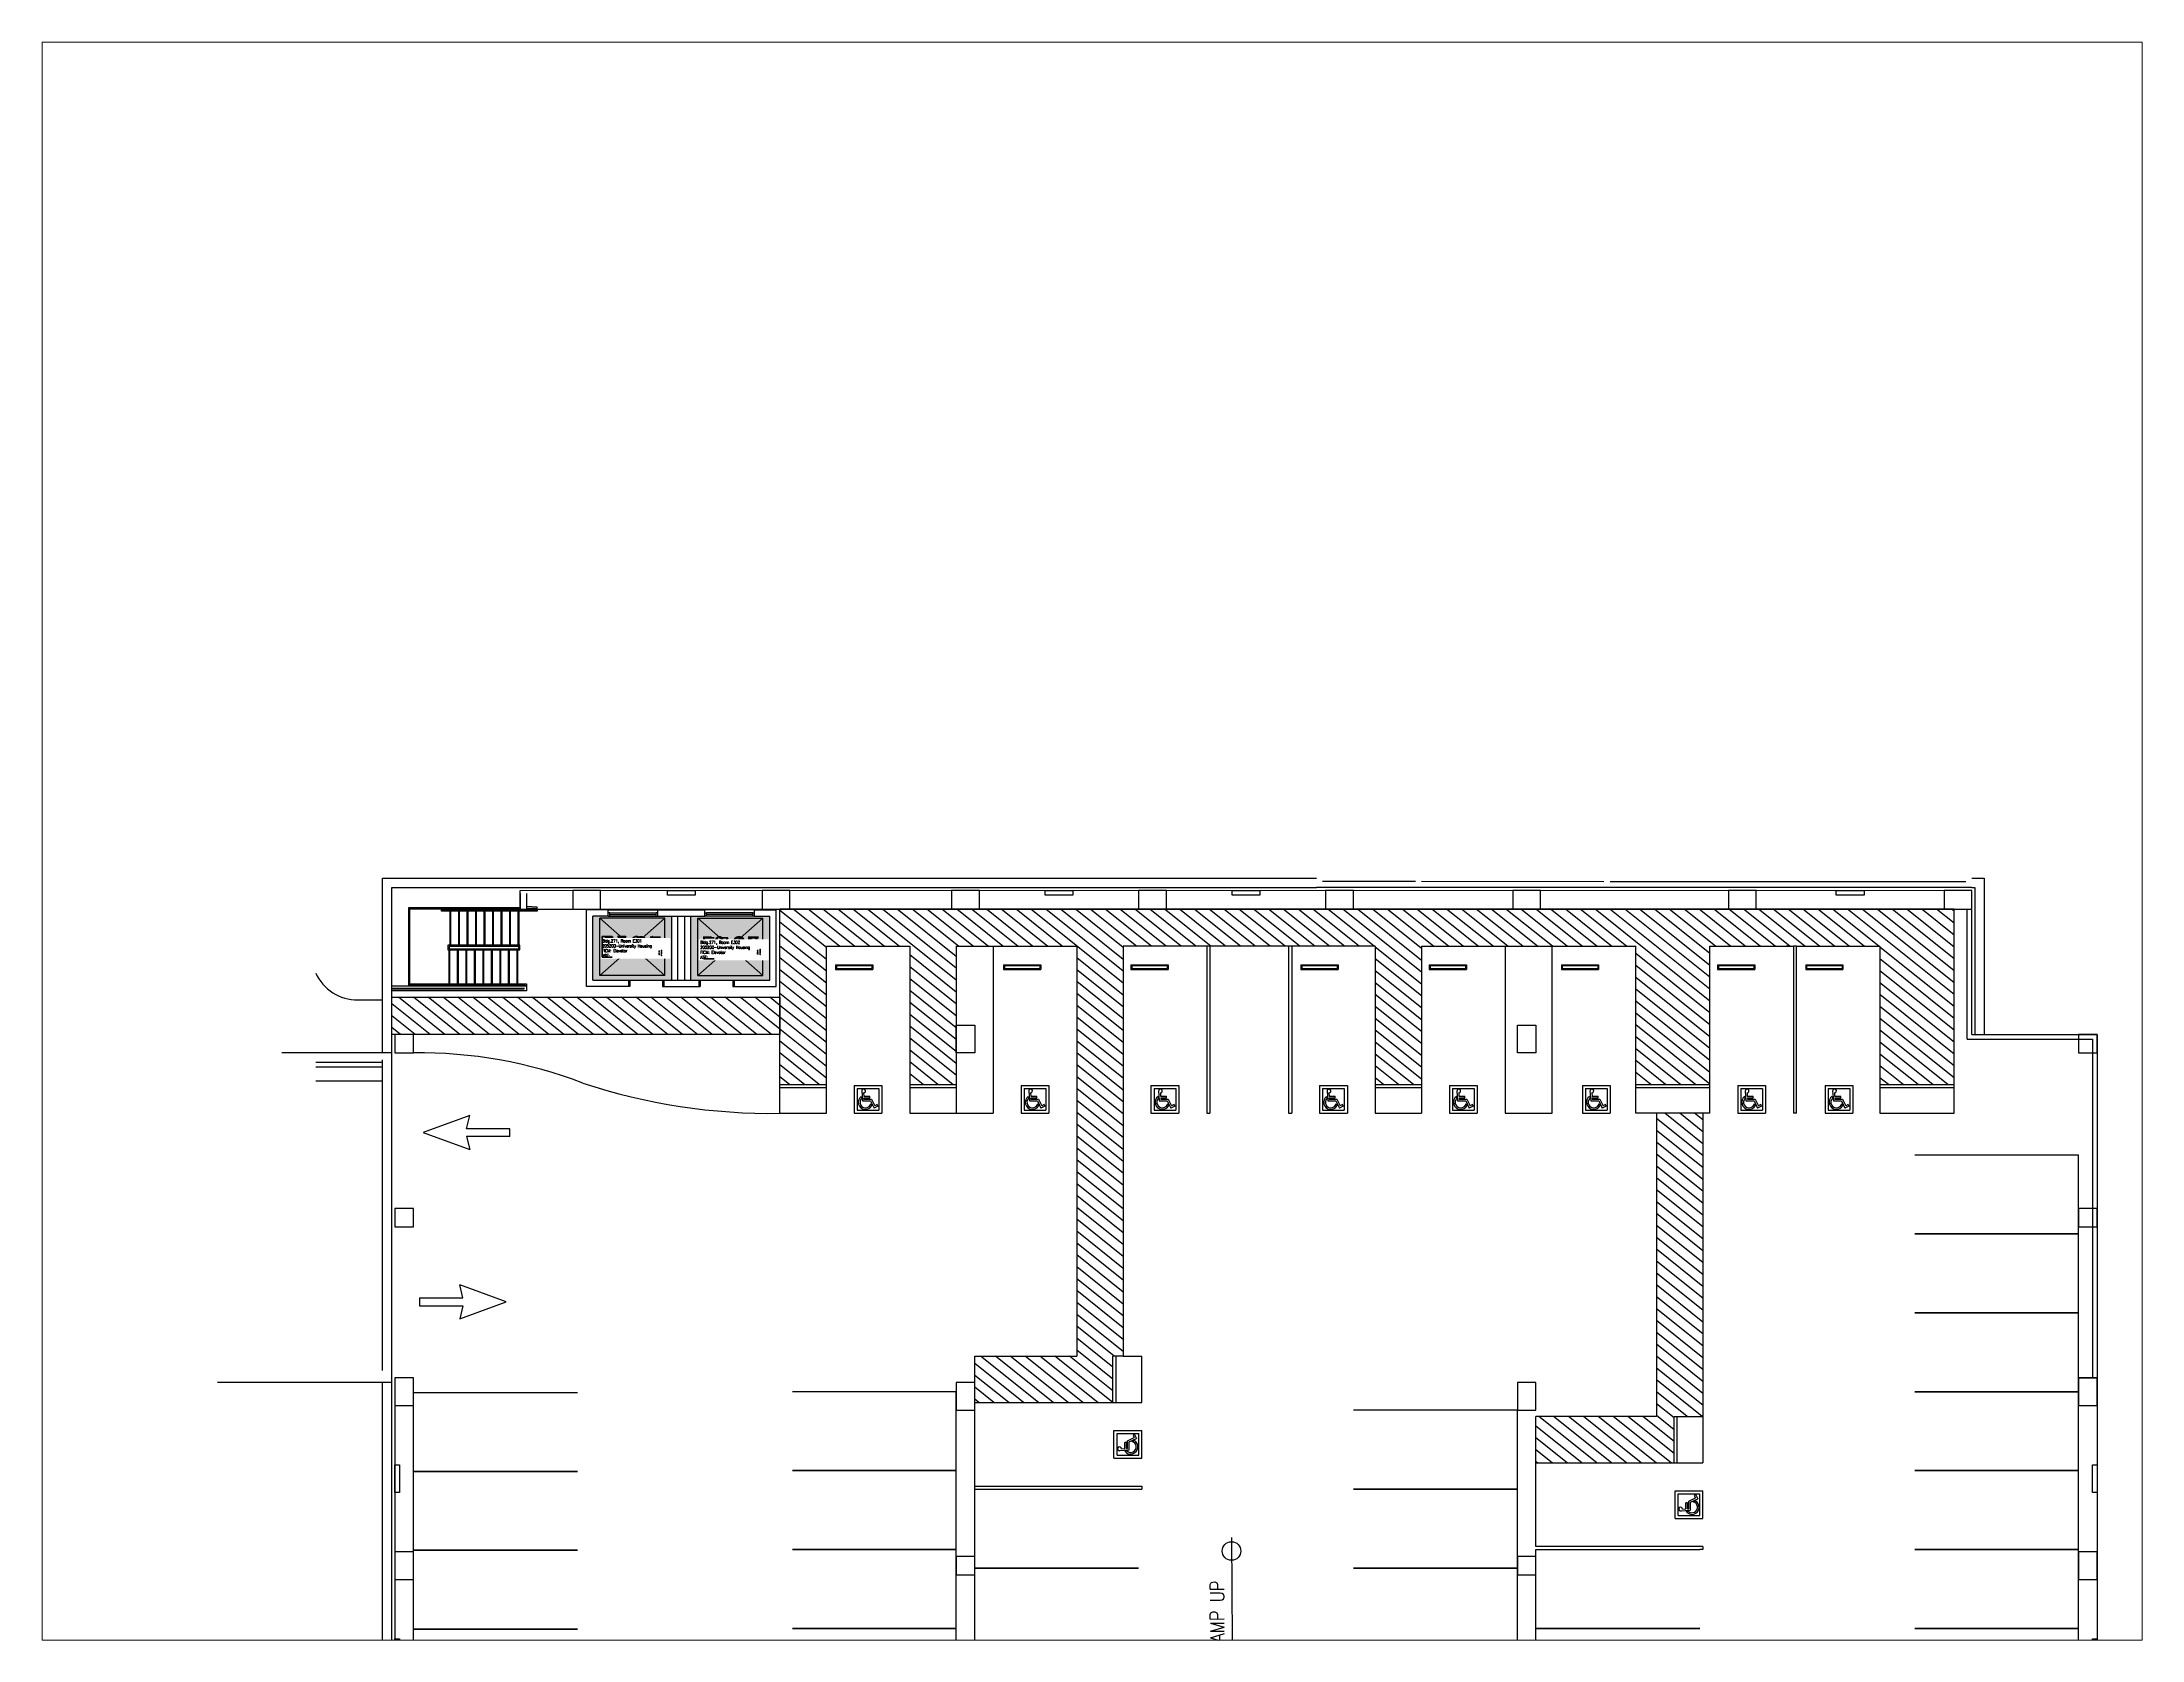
# Paper-space layout 'Layout1' of a CAD drawing. Header units: inches. Extents: x 0 to 10.6, y 0 to 8.
# The model-space entities are those that its viewports show. They can reach past a viewport. Long polylines and large blocks are cut down to what shows.
import ezdxf
from ezdxf.enums import TextEntityAlignment as Align

# ---------------------------------------------------------------- set-up
doc = ezdxf.new("R2010")
doc.units = ezdxf.units.IN
doc.header["$LTSCALE"] = 10
doc.header["$MEASUREMENT"] = 0
doc.linetypes.add('HIDDEN2', pattern=[0.1875, 0.125, -0.0625])
doc.layers.get('0').update_dxf_attribs({"linetype": 'CONTINUOUS'})
for name, color, linetype in [('A-COLS', 5, 'CONTINUOUS'), ('A-FLOR', 3, 'CONTINUOUS'), ('A-GLAZ', 1, 'CONTINUOUS'), ('A-IDEN-RNUM', 7, 'CONTINUOUS'), ('A-IDEN-SNUM', 4, 'CONTINUOUS'), ('A-IDEN-VNUM', 4, 'CONTINUOUS'), ('A-SITE', 3, 'CONTINUOUS'), ('A-WALL', 5, 'CONTINUOUS'), ('AREA-TEXT', 3, 'CONTINUOUS'), ('Rooms-Category-Color', 7, 'CONTINUOUS'), ('Rooms-College-Color', 7, 'CONTINUOUS'), ('Rooms-Department-Color', 7, 'CONTINUOUS'), ('Rooms-Division-Color', 7, 'CONTINUOUS'), ('Rooms-Information', 7, 'CONTINUOUS')]:
    doc.layers.add(name, color=color, linetype=linetype)
doc.styles.add('AREA', font='arial.ttf', dxfattribs={"width": 0.75, "height": 27})
doc.styles.add('ROOMSNUMBER', font='txt.shx', dxfattribs={"height": 0.03})
doc.styles.add('ROOMVNUMBER', font='simplex.shx', dxfattribs={"width": 0.85})
doc.styles.add('SIMPLEX', font='simplex.shx', dxfattribs={"width": 0.85})
pattern_1 = [(51.334480107, (-74037649.428, 8795436.08), (-9.3696783798, 7.497274642), [])]

# ---------------------------------------------------------------- blocks, each defined once
blk = doc.blocks.new('hcsymb')
at = {"extrusion": (0, 0, -1)}
for p, q in [((-793.8, -277.7), (-793.8, -241.7)), ((-757.8, -241.7), (-793.8, -241.7)), ((-757.8, -277.7), (-757.8, -241.7)), ((-757.8, -277.7), (-793.8, -277.7))]:
    blk.add_line(p, q, dxfattribs=at)
at = {"color": 1, "extrusion": (0, 0, -1)}
for p, q in [((-789.8, -273.7), (-789.8, -245.7)), ((-761.8, -245.7), (-789.8, -245.7)), ((-784.5, -246.9), (-787, -252)), ((-777.6, -256.6), (-787, -252)), ((-784.5, -246.9), (-782.6, -247.9)), ((-782.6, -247.9), (-784.1, -251)), ((-775.4, -255.3), (-784.1, -251)), ((-781.2, -256), (-783.8, -254.7)), ((-777.6, -267), (-777.6, -256.6)), ((-764.9, -267.9), (-777.6, -267)), ((-775.4, -265), (-775.4, -255.3)), ((-773.9, -265.1), (-775.4, -265)), ((-772, -268.5), (-774.7, -268.3)), ((-773.9, -265.1), (-773.9, -257.5)), ((-773.9, -257.5), (-771.7, -257.5)), ((-771.7, -265.3), (-771.7, -257.5)), ((-767.5, -265.6), (-771.7, -265.3)), ((-761.8, -273.7), (-761.8, -245.7)), ((-761.8, -273.7), (-789.8, -273.7))]:
    blk.add_line(p, q, dxfattribs=at)
for centre, radius, start, end in [((779.5, -263), 9.32, 216.1191, 62.3615), ((779.5, -263), 7.16, 227.7679, 76.2908), ((765, -265.5), 2.46, 357.419, 279.8854)]:
    blk.add_arc(centre, radius, start, end, dxfattribs=at)
blk = doc.blocks.new('arrow-3')
at = {"color": 0}
for p, q in [((-0.1, 54.9), (-22.1, -5.1)), ((21.9, -5.1), (-0.1, 54.9)), ((-5.1, -1.1), (-22.1, -5.1)), ((-5.1, -57.1), (-5.1, -1.1)), ((4.9, -1.1), (21.9, -5.1)), ((4.9, -57.1), (4.9, -1.1)), ((-5.1, -57.1), (4.9, -57.1))]:
    blk.add_line(p, q, dxfattribs=at)

msp = doc.modelspace()

# ---------------------------------------------------------------- hatches: boundary and pattern name
at = {"layer": 'A-FLOR'}
h = msp.add_hatch(dxfattribs=at)
h.set_pattern_fill('ANSI31', color=256, scale=96, angle=-19.0343, style=0)
h.set_pattern_definition(pattern_1)
h.paths.add_polyline_path([(3798, 2193.9), (3846, 2193.9), (3846, 1691.9), (3798, 1691.9)])
h = msp.add_hatch(dxfattribs=at)
h.set_pattern_fill('ANSI31', color=256, scale=96, angle=-19.0343, style=0)
h.set_pattern_definition(pattern_1)
h.paths.add_polyline_path([(3960, 1691.9), (3733.3, 1691.9), (3733.3, 1631.9), (3912, 1631.9), (3912, 1523.9), (3733.3, 1523.9), (3733.3, 1463.9), (3912, 1463.9), (3912, 1426.3), (3960, 1453.3)])
h.paths.add_polyline_path([(3960, 1453.3), (3912, 1426.3), (3912, 1415.9), (3912, 1307.9), (3382, 1307.9), (3382, 1439.9), (3322, 1439.9), (3322, 1261.1), (3382, 1261.1), (3382, 1247.9), (3912, 1247.9), (3912, 921.9), (3733.2, 921.9), (3733.2, 861.9), (3912, 861.9), (3912, 753.9), (3912, 702.1), (3960, 725.9)])
h.paths.add_polyline_path([(3960, 725.9), (3912, 702.1), (3912, 692.9), (3912, 584.9), (3733.2, 584.9), (3733.2, 488.9), (3912, 488.9), (3912, 380.9), (3912, 376.9), (3912, 268.9), (3733.2, 268.9), (3733.2, 172.9), (3960, 172.9)])
h.paths.add_polyline_path([(3868.3, 206.8), (3958.9, 206.8), (3958.9, 176.4), (3868.3, 176.4)], flags=24)
h.paths.add_polyline_path([(3859.6, 1682.8), (3950.2, 1682.8), (3950.2, 1652.3), (3859.6, 1652.3)], flags=24)
h = msp.add_hatch(dxfattribs=at)
h.set_pattern_fill('ANSI31', color=256, scale=96, angle=-19.0343, style=0)
h.set_pattern_definition([(51.33448, (-0.008, -0.064), (-9.36968, 7.497275), [])])
h.paths.add_polyline_path([(3696, 557.9), (3304, 557.9), (3304, 713.9), (3244, 713.9), (3244, 535.1), (3304, 535.1), (3304, 497.9), (3696, 497.9)])
at = {"layer": 'Rooms-Category-Color', "true_color": 0xadadad}
for points in [[(3951, 1934), (3868, 1934), (3868, 1832), (3951, 1832)], [(3951, 1807), (3868, 1807), (3868, 1705), (3951, 1705)]]:
    msp.add_hatch(color=253, dxfattribs=at).paths.add_polyline_path(points)
at = {"layer": 'Rooms-College-Color', "true_color": 0xadadad}
for points in [[(3951, 1934), (3868, 1934), (3868, 1832), (3951, 1832)], [(3951, 1807), (3868, 1807), (3868, 1705), (3951, 1705)]]:
    msp.add_hatch(color=253, dxfattribs=at).paths.add_polyline_path(points)
at = {"layer": 'Rooms-Department-Color', "true_color": 0xacacac}
for points in [[(3951, 1934), (3868, 1934), (3868, 1832), (3951, 1832)], [(3951, 1807), (3868, 1807), (3868, 1705), (3951, 1705)]]:
    msp.add_hatch(color=253, dxfattribs=at).paths.add_polyline_path(points)
at = {"layer": 'Rooms-Division-Color', "true_color": 0xadadad}
for points in [[(3951, 1934), (3868, 1934), (3868, 1832), (3951, 1832)], [(3951, 1807), (3868, 1807), (3868, 1705), (3951, 1705)]]:
    msp.add_hatch(color=253, dxfattribs=at).paths.add_polyline_path(points)

# ---------------------------------------------------------------- linework, layer by layer
at = {"layer": 'A-COLS', "flags": 128}
for points in [[(3016.5, 2184), (2980.5, 2184), (2980.5, 2190), (3016.5, 2190)], [(3241.5, 2184), (3205.5, 2184), (3205.5, 2190), (3241.5, 2190)], [(3984, 1837.5), (3984, 1801.5), (3978, 1801.5), (3978, 1837.5)], [(3984, 1349), (3984, 1313), (3978, 1313), (3978, 1349)], [(3984, 1107), (3984, 1071), (3978, 1071), (3978, 1107)], [(3984, 325.5), (3984, 289.5), (3978, 289.5), (3978, 325.5)], [(3016.5, -12), (2980.5, -12), (2980.5, -6), (3016.5, -6)], [(3241.5, -12), (3205.5, -12), (3205.5, -6), (3241.5, -6)]]:
    msp.add_lwpolyline(points, close=True, dxfattribs=at)
at = {"layer": 'A-COLS'}
for points in [[(3129, 2166), (3129, 2190), (3093, 2190), (3093, 2166)], [(3354, 2166), (3354, 2190), (3318, 2190), (3318, 2166)], [(3549, 2166), (3573, 2166), (3573, 2190), (3549, 2190)], [(3774, 2166), (3798, 2166), (3798, 2190), (3774, 2190)], [(3984, 1960), (3960, 1960), (3960, 1924), (3984, 1924)], [(3984, 1715), (3960, 1715), (3960, 1679), (3984, 1679)], [(3984, 1470), (3960, 1470), (3960, 1434), (3984, 1434)], [(3099, 1440), (3123, 1440), (3123, 1464), (3099, 1464)], [(3312, 1464), (3312, 1440), (3348, 1440), (3348, 1464)], [(3810, 1464), (3810, 1440), (3774, 1440), (3774, 1464)], [(3984, 1228), (3960, 1228), (3960, 1192), (3984, 1192)], [(3984, 986), (3960, 986), (3960, 950), (3984, 950)], [(3099, 714), (3123, 714), (3123, 738), (3099, 738)], [(3312, 738), (3312, 714), (3348, 714), (3348, 738)], [(3810, 738), (3810, 714), (3774, 714), (3774, 738)], [(3984, 744), (3960, 744), (3960, 708), (3984, 708)], [(3984, 465), (3960, 465), (3960, 429), (3984, 429)], [(3984, 186), (3960, 186), (3960, 150), (3984, 150)], [(3129, -12), (3129, 12), (3093, 12), (3093, -12)], [(3354, -12), (3354, 12), (3318, 12), (3318, -12)], [(3549, -12), (3573, -12), (3573, 12), (3549, 12)], [(3774, -12), (3798, -12), (3798, 12), (3774, 12)]]:
    msp.add_lwpolyline(points, close=True, dxfattribs=at)
at = {"layer": 'A-FLOR'}
for p, q in [((3854.5, 2019.9), (3854.5, 2194)), ((3860.5, 2019.9), (3860.5, 2194)), ((3960, 2027.9), (3960, 2171)), ((3961.5, 2027.9), (3961.5, 2172.5)), ((3860.5, 2019.9), (3854.5, 2019.9)), ((3861.8, 2021.4), (3860.5, 2021.4)), ((3980, 2027.9), (3957.3, 2027.9)), ((3980, 2019.9), (3957.3, 2019.9)), ((3874.3, 1925), (3948.3, 1841)), ((3874.3, 1841), (3948.3, 1925)), ((3874.3, 1798), (3948.3, 1714)), ((3948.3, 1798), (3874.3, 1714)), ((3696, 1691.9), (3960, 1691.9)), ((3696, 1691.9), (3696, 1631.9)), ((3729.3, 1691.9), (3729.3, 1631.9)), ((3733.3, 1691.9), (3733.3, 1631.9)), ((3960, 172.9), (3960, 1691.9)), ((3888, 1619.9), (3882, 1619.9)), ((3882, 1619.9), (3882, 1571.9)), ((3887, 1618.9), (3883, 1618.9)), ((3883, 1618.9), (3883, 1572.9)), ((3887, 1618.9), (3887, 1572.9)), ((3888, 1619.9), (3888, 1571.9)), ((3888, 1571.9), (3882, 1571.9)), ((3887, 1572.9), (3883, 1572.9)), ((3696, 1523.9), (3696, 1415.9)), ((3729.3, 1523.9), (3729.3, 1463.9)), ((3733.3, 1523.9), (3733.3, 1463.9)), ((3210, 1439.9), (3382, 1439.9)), ((3214, 1439.9), (3214, 1223.9)), ((3322, 1439.9), (3322, 1223.9)), ((3382, 1439.9), (3382, 1307.9)), ((3912, 1463.9), (3696, 1463.9)), ((3912, 1463.9), (3912, 1415.9)), ((3912, 1415.9), (3696, 1415.9)), ((3912, 1415.9), (3912, 1307.9)), ((3888, 1402.6), (3882, 1402.6)), ((3882, 1402.6), (3882, 1354.6)), ((3887, 1401.6), (3883, 1401.6)), ((3883, 1401.6), (3883, 1355.6)), ((3887, 1401.6), (3887, 1355.6)), ((3888, 1402.6), (3888, 1354.6)), ((3888, 1354.6), (3882, 1354.6)), ((3887, 1355.6), (3883, 1355.6)), ((3912, 1307.9), (3382, 1307.9)), ((3322, 1261.1), (3382, 1261.1)), ((3322, 1257.1), (3382, 1257.1)), ((3382, 1247.9), (3382, 1261.1)), ((3214, 1223.9), (3210, 1223.9)), ((3322, 1223.9), (3382, 1223.9)), ((3382, 1247.9), (3382, 1223.9)), ((3912, 1247.9), (3382, 1247.9)), ((3882, 1237.9), (3882, 1189.9)), ((3888, 1237.9), (3882, 1237.9)), ((3883, 1236.9), (3883, 1190.9)), ((3887, 1236.9), (3883, 1236.9)), ((3887, 1236.9), (3887, 1190.9)), ((3888, 1237.9), (3888, 1189.9)), ((3912, 921.9), (3912, 1247.9)), ((3696, 1184.6), (3696, 1180.6)), ((3888, 1189.9), (3882, 1189.9)), ((3887, 1190.9), (3883, 1190.9)), ((3696, 1139.9), (3696, 1135.9)), ((3912, 1139.9), (3696, 1139.9)), ((3912, 1135.9), (3696, 1135.9)), ((3696, 1033.9), (3696, 1029.9)), ((3912, 1033.9), (3696, 1033.9)), ((3912, 1029.9), (3696, 1029.9)), ((3882, 1017.9), (3882, 969.9)), ((3888, 1017.9), (3882, 1017.9)), ((3883, 1016.9), (3883, 970.9)), ((3887, 1016.9), (3883, 1016.9)), ((3887, 1016.9), (3887, 970.9)), ((3888, 1017.9), (3888, 969.9)), ((3696, 966.6), (3696, 962.6)), ((3888, 969.9), (3882, 969.9)), ((3887, 970.9), (3883, 970.9)), ((3912, 921.9), (3696, 921.9)), ((3696, 921.9), (3696, 861.9)), ((3729.2, 921.9), (3729.2, 861.9)), ((3733.2, 921.9), (3733.2, 861.9)), ((3912, 861.9), (3696, 861.9)), ((3888, 851.9), (3882, 851.9)), ((3882, 851.9), (3882, 803.9)), ((3887, 850.9), (3883, 850.9)), ((3883, 850.9), (3883, 804.9)), ((3887, 850.9), (3887, 804.9)), ((3888, 851.9), (3888, 803.9)), ((3912, 861.9), (3912, 753.9)), ((3696, 798.6), (3696, 794.6)), ((3888, 803.9), (3882, 803.9)), ((3887, 804.9), (3883, 804.9)), ((3696, 753.9), (3696, 692.9)), ((3912, 753.9), (3696, 753.9)), ((3912, 753.9), (3912, 692.9)), ((3244, 713.9), (3304, 713.9)), ((3304, 557.9), (3304, 713.9)), ((3696, 692.9), (3912, 692.9)), ((3888, 680.9), (3882, 680.9)), ((3882, 680.9), (3882, 632.9)), ((3887, 679.9), (3883, 679.9)), ((3883, 679.9), (3883, 633.9)), ((3887, 679.9), (3887, 633.9)), ((3888, 680.9), (3888, 632.9)), ((3912, 692.9), (3912, 584.9)), ((3888, 632.9), (3882, 632.9)), ((3887, 633.9), (3883, 633.9)), ((3987.8, 150), (3987.9, 618)), ((3995.9, 618), (3995.8, 158)), ((3696, 488.9), (3696, 584.9)), ((3696, 584.9), (3912, 584.9)), ((3729.2, 584.9), (3729.2, 488.9)), ((3733.2, 584.9), (3733.2, 488.9)), ((3696, 557.9), (3304, 557.9)), ((3244, 535.1), (3304, 535.1)), ((3244, 531.1), (3304, 531.1)), ((3304, 535.1), (3304, 497.9)), ((3132, 497.9), (3132, 501.9)), ((3136, 497.9), (3132, 497.9)), ((3696, 497.9), (3244, 497.9)), ((3882, 478.9), (3882, 430.9)), ((3888, 478.9), (3882, 478.9)), ((3883, 477.9), (3883, 431.9)), ((3887, 477.9), (3883, 477.9)), ((3887, 477.9), (3887, 431.9)), ((3888, 478.9), (3888, 430.9)), ((3888, 430.9), (3882, 430.9)), ((3887, 431.9), (3883, 431.9)), ((3696, 376.9), (3696, 380.9)), ((3912, 385.9), (3912, 389.9)), ((3912, 376.9), (3912, 380.9)), ((3888, 364.9), (3882, 364.9)), ((3882, 364.9), (3882, 316.9)), ((3887, 363.9), (3883, 363.9)), ((3883, 363.9), (3883, 317.9)), ((3887, 363.9), (3887, 317.9)), ((3888, 364.9), (3888, 316.9)), ((3888, 316.9), (3882, 316.9)), ((3887, 317.9), (3883, 317.9)), ((3696, 268.9), (3696, 172.9)), ((3729.2, 268.9), (3729.2, 172.9)), ((3733.2, 268.9), (3733.2, 172.9)), ((3696, 172.9), (3960, 172.9)), ((3792, 156), (3960, 156)), ((3792, 156), (3792, -6)), ((3798, 150), (3960, 150)), ((3798, 150), (3798, -12)), ((3792, -6), (3354, -6)), ((3798, -12), (3354, -12))]:
    msp.add_line(p, q, dxfattribs=at)
at = {"layer": 'A-FLOR', "extrusion": (6.03767e-44, 5.25705e-39, -1)}
for p, q in [((3856.4, 2022.7), (3856.4, 2194)), ((3857.9, 2194), (3857.9, 2022.6)), ((3961.5, 2172.5), (3861.8, 2172.5)), ((3861.8, 2021.4), (3861.8, 2172.5)), ((3960, 2171), (3863.3, 2171)), ((3863.3, 2171), (3863.3, 2019.9)), ((3863.3, 2119.9), (3907.3, 2119.9)), ((3907.3, 2121.4), (3907.3, 2092.9)), ((3913.3, 2121.4), (3907.3, 2121.4)), ((3908.8, 2119.9), (3908.8, 2093.7)), ((3911.8, 2119.9), (3908.8, 2119.9)), ((3863.3, 2108.9), (3907.3, 2108.9)), ((3863.3, 2097.9), (3907.3, 2097.9)), ((3957.3, 2117.9), (3913.3, 2117.9)), ((3957.3, 2106.9), (3913.3, 2106.9)), ((3957.3, 2095.9), (3913.3, 2095.9)), ((3863.3, 2086.9), (3907.3, 2086.9)), ((3863.3, 2075.9), (3907.3, 2075.9)), ((3863.3, 2064.9), (3907.3, 2064.9)), ((3957.3, 2084.9), (3913.3, 2084.9)), ((3957.3, 2073.9), (3913.3, 2073.9)), ((3863.3, 2053.9), (3907.3, 2053.9)), ((3863.3, 2042.9), (3907.3, 2042.9)), ((3957.3, 2062.9), (3913.3, 2062.9)), ((3957.3, 2051.9), (3913.3, 2051.9)), ((3957.3, 2040.9), (3913.3, 2040.9)), ((3860.5, 2019.9), (3860.5, 2021.4)), ((3860.5, 2021.4), (3861.8, 2021.4)), ((3863.3, 2019.9), (3860.5, 2019.9)), ((3863.3, 2031.9), (3907.3, 2031.9)), ((3957.3, 2029.9), (3913.3, 2029.9))]:
    msp.add_line(p, q, dxfattribs=at)
at = {"layer": 'A-FLOR', "linetype": 'HIDDEN2', "extrusion": (6.03767e-44, 5.25705e-39, -1)}
for p, q in [((3863.3, 2118.9), (3907.3, 2118.9)), ((3863.3, 2107.9), (3907.3, 2107.9)), ((3863.3, 2096.9), (3907.3, 2096.9)), ((3957.3, 2118.9), (3913.3, 2118.9)), ((3957.3, 2107.9), (3913.3, 2107.9)), ((3957.3, 2096.9), (3913.3, 2096.9)), ((3863.3, 2085.9), (3907.3, 2085.9)), ((3863.3, 2074.9), (3907.3, 2074.9)), ((3957.3, 2085.9), (3913.3, 2085.9)), ((3957.3, 2074.9), (3913.3, 2074.9)), ((3863.3, 2063.9), (3907.3, 2063.9)), ((3863.3, 2052.9), (3907.3, 2052.9)), ((3863.3, 2041.9), (3907.3, 2041.9)), ((3957.3, 2063.9), (3913.3, 2063.9)), ((3957.3, 2052.9), (3913.3, 2052.9)), ((3957.3, 2041.9), (3913.3, 2041.9)), ((3863.3, 2030.9), (3907.3, 2030.9)), ((3957.3, 2030.9), (3913.3, 2030.9))]:
    msp.add_line(p, q, dxfattribs=at)
at = {"layer": 'A-FLOR', "extrusion": (2.30779e-40, 5.25198e-39, -1)}
for p, q in [((3961.8, 2019.9), (3961.3, 2007.4)), ((3962.7, 2005.8), (3963.3, 2019.9)), ((3961.3, 2007.4), (3960, 2007.4)), ((3960, 2005.9), (3962.7, 2005.8))]:
    msp.add_line(p, q, dxfattribs=at)
at = {"layer": 'A-FLOR', "linetype": 'Continuous'}
for p, q in [((3874.3, 1841), (3874.3, 1925)), ((3874.3, 1925), (3948.3, 1925)), ((3948.3, 1841), (3948.3, 1925)), ((3874.3, 1841), (3948.3, 1841)), ((3874.3, 1798), (3948.3, 1798)), ((3874.3, 1798), (3874.3, 1714)), ((3948.3, 1798), (3948.3, 1714)), ((3874.3, 1714), (3948.3, 1714))]:
    msp.add_line(p, q, dxfattribs=at)
at = {"layer": 'A-FLOR', "flags": 128}
for points in [[(2643, 2190), (2643, 2166), (3354, 2166), (3354, 2190), (2643, 2190)], [(2927, 1953.9), (2927, 2165.9), (3029, 2165.9), (3029, 1953.9)], [(3029, 1953.9), (3029, 2165.9), (3131, 2165.9), (3131, 1953.9)], [(3131, 1953.9), (3131, 2165.9), (3233, 2165.9), (3233, 1953.9)], [(3233, 1953.9), (3233, 2165.9), (3335, 2165.9), (3335, 1953.9)], [(3984, 150), (3983.8, 2028.5), (3959.8, 2028.5), (3960, 150), (3984, 150)], [(2928, 1675.9), (2928, 1463.9), (3030, 1463.9), (3030, 1675.9)], [(3030, 1675.9), (3030, 1463.9), (3132, 1463.9), (3132, 1675.9)], [(3132, 1675.9), (3132, 1463.9), (3234, 1463.9), (3234, 1675.9)], [(3234, 1675.9), (3234, 1463.9), (3336, 1463.9), (3336, 1675.9)], [(3696, 1631.9), (3912, 1631.9), (3912, 1523.9), (3696, 1523.9)], [(2904, 1227.9), (2904, 1439.9), (3006, 1439.9), (3006, 1227.9)], [(3006, 1227.9), (3006, 1439.9), (3108, 1439.9), (3108, 1227.9)], [(3108, 1227.9), (3108, 1439.9), (3210, 1439.9), (3210, 1223.9)], [(2904, 949.9), (2904, 737.9), (3006, 737.9), (3006, 949.9)], [(3006, 949.9), (3006, 737.9), (3108, 737.9), (3108, 949.9)], [(3108, 949.9), (3108, 737.9), (3210, 737.9), (3210, 949.9)], [(3210, 949.9), (3210, 737.9), (3312, 737.9), (3312, 949.9)], [(2928, 501.9), (2928, 713.9), (3030, 713.9), (3030, 501.9)], [(3030, 501.9), (3030, 713.9), (3132, 713.9), (3132, 501.9)], [(3136, 497.9), (3136, 713.9), (3244, 713.9), (3244, 497.9)], [(3696, 488.9), (3912, 488.9), (3912, 380.9), (3696, 380.9)], [(3696, 376.9), (3912, 376.9), (3912, 268.9), (3696, 268.9)], [(2928, 223.9), (2928, 11.9), (3030, 11.9), (3030, 223.9)], [(3030, 223.9), (3030, 11.9), (3132, 11.9), (3132, 223.9)], [(3132, 223.9), (3132, 11.9), (3234, 11.9), (3234, 223.9)], [(3234, 223.9), (3234, 11.9), (3336, 11.9), (3336, 223.9)], [(3336, 223.9), (3336, 11.9), (3438, 11.9), (3438, 223.9)], [(3438, 223.9), (3438, 11.9), (3540, 11.9), (3540, 223.9)], [(3540, 223.9), (3540, 11.9), (3642, 11.9), (3642, 223.9)], [(3354, -12), (2643, -12), (2643, 12), (3354, 12), (3354, -12)]]:
    msp.add_lwpolyline(points, dxfattribs=at)
msp.add_lwpolyline([(3798, 2193.9), (3846, 2193.9), (3846, 1691.9), (3798, 1691.9)], close=True, dxfattribs=at)
at = {"layer": 'A-FLOR', "extrusion": (6.03767e-44, 5.25705e-39, -1)}
for points in [[(-3913.3, 2028.4), (-3913.3, 2121.4), (-3907.3, 2121.4), (-3907.3, 2028.4)], [(-3911.8, 2029.9), (-3911.8, 2119.9), (-3908.8, 2119.9), (-3908.8, 2029.9)], [(-3960, 2005.9), (-3957.3, 2005.9), (-3957.3, 2129.9), (-3960, 2129.9), (-3960, 2128.4), (-3958.8, 2128.4), (-3958.8, 2007.4), (-3960, 2007.4)]]:
    msp.add_lwpolyline(points, close=True, dxfattribs=at)
at = {"layer": 'A-FLOR', "elevation": 0}
msp.add_lwpolyline([(3147.4, 1107.9), (2803.8, 1105.7)], dxfattribs=at)
at = {"layer": 'A-FLOR'}
msp.add_circle((3130, 1107.8, 0), 12, dxfattribs=at)
for centre, radius, start, end in [((3185.4, 2157.8), 588.7, 339.0113, 0.7925), ((4471.7, 1703.7), 775.8, 161.7336, 180.8743)]:
    msp.add_arc(centre, radius, start, end, dxfattribs=at)
at = {"layer": 'A-GLAZ', "linetype": 'Continuous'}
for p, q in [((3951, 1912), (3951, 1852)), ((3952.9, 1912), (3952.9, 1852)), ((3953.1, 1912), (3953.1, 1852)), ((3955, 1912), (3955, 1852)), ((3959, 1914), (3959, 1850)), ((3868, 1832), (3951, 1832)), ((3868, 1824), (3951, 1824)), ((3868, 1815), (3951, 1815)), ((3868, 1807), (3951, 1807)), ((3951, 1727), (3951, 1787)), ((3952.9, 1727), (3952.9, 1787)), ((3953.1, 1727), (3953.1, 1787)), ((3955, 1727), (3955, 1787)), ((3959, 1725), (3959, 1789))]:
    msp.add_line(p, q, dxfattribs=at)
at = {"layer": 'A-SITE'}
for p, q in [((3738, 2292.5), (3738, 2205.9)), ((3756, 2292.5), (3756, 2205.9)), ((3762, 2292.5), (3762, 2205.9)), ((3842.5, 2238), (3842.5, 2205.9))]:
    msp.add_line(p, q, dxfattribs=at)
msp.add_arc((3902.5, 2238), 60, 114.8623, 180.0468, dxfattribs=at)
at = {"layer": 'A-WALL'}
for p, q in [((3348, 2194), (3348, 2419.5)), ((3774, 2194), (3774, 2336.3)), ((1974, 2206), (3348, 2206)), ((3774, 2206), (4000, 2206)), ((4000, 2206), (4000, 997.9)), ((1974, 2194), (3988, 2194)), ((3988, 2194), (3988, 997.9)), ((3987.9, 618), (3988, 997.9)), ((3996, 989.9), (3996, 869.9)), ((3996, 861.9), (3995.9, 626)), ((3988, 146), (3798, 146)), ((3798, 146), (3798, 134)), ((3988, 150), (3988, 146)), ((4000, 150), (4000, 134)), ((4000, 134), (3798, 134))]:
    msp.add_line(p, q, dxfattribs=at)
at = {"layer": 'A-WALL', "linetype": 'HIDDEN2'}
msp.add_line((3363.2, 2206), (3765, 2206), dxfattribs=at)
at = {"layer": 'A-WALL', "linetype": 'Continuous'}
for p, q in [((3860, 1886), (3860, 1942)), ((3860, 1942), (3959, 1942)), ((3868, 1934), (3868, 1705)), ((3868, 1934), (3951, 1934)), ((3951, 1914), (3951, 1934)), ((3959, 1914), (3959, 1942)), ((3951, 1914), (3959, 1914)), ((3951, 1914), (3955, 1914)), ((3951, 1914), (3951, 1912)), ((3951, 1912), (3955, 1912)), ((3955, 1912), (3955, 1914)), ((3868, 1888), (3860, 1888)), ((3868, 1886), (3860, 1886)), ((3951, 1852), (3955, 1852)), ((3951, 1852), (3951, 1850)), ((3951, 1851), (3951, 1789)), ((3951, 1850), (3959, 1850)), ((3955, 1850), (3955, 1852)), ((3959, 1850), (3959, 1789)), ((3860, 1844), (3860, 1795)), ((3868, 1844), (3860, 1844)), ((3868, 1842), (3860, 1842)), ((3868, 1797), (3860, 1797)), ((3868, 1795), (3860, 1795)), ((3951, 1789), (3959, 1789)), ((3951, 1787), (3951, 1789)), ((3951, 1787), (3955, 1787)), ((3955, 1789), (3955, 1787)), ((3860, 1753), (3860, 1697)), ((3868, 1753), (3860, 1753)), ((3868, 1751), (3860, 1751)), ((3951, 1727), (3955, 1727)), ((3951, 1725), (3951, 1727)), ((3951, 1725), (3951, 1705)), ((3951, 1725), (3959, 1725)), ((3951, 1725), (3955, 1725)), ((3955, 1727), (3955, 1725)), ((3959, 1725), (3959, 1697)), ((3860, 1697), (3959, 1697)), ((3868, 1705), (3951, 1705))]:
    msp.add_line(p, q, dxfattribs=at)

# ---------------------------------------------------------------- block references
at = {"layer": 'A-FLOR'}
for p, rotation in [((3452.1, 2101.1), 179.9994082281414), ((3671.1, 2098.4), 359.9994082281415)]:
    msp.add_blockref('arrow-3', p, dxfattribs=dict(at, rotation=rotation))
at = {"layer": 'A-FLOR', "extrusion": (-2.91359e-42, 1.2946e-41, -1)}
for p, rotation in [((-4489.8, 1318.3), 179.995878087554), ((-4489.8, 1102.3), 179.995878087554), ((-3527.6, 2017.7), 89.99586944309586), ((-4489.8, 934.3), 179.9958696565393), ((-4489.8, 716.3), 179.9958696565393), ((-4489.8, 548.3), 179.9958696565393), ((-4489.8, 376.2), 179.9958696565393), ((-3449.6, 1291.7), 89.99586944309586), ((-4489.8, 175.3), 179.9958696565393), ((-4489.8, 62.3), 179.9958696565393)]:
    msp.add_blockref('hcsymb', p, dxfattribs=dict(at, rotation=rotation))

# ---------------------------------------------------------------- texts
at = {"layer": 'A-FLOR', "style": 'SIMPLEX', "width": 0.85}
msp.add_text('RAMP UP', height=18, rotation=0.3682, dxfattribs=at).set_placement((3045, 1135.2, 0), align=Align.TOP_CENTER)
at = {"layer": 'A-IDEN-RNUM', "style": 'ROOMSNUMBER', "width": 0.85}
for s, p in [('E301-00', (3903.4, 1848.3)), ('E302-00', (3904.4, 1720.8))]:
    msp.add_text(s, height=1, dxfattribs=at).set_placement(p, align=Align.MIDDLE)
at = {"layer": 'A-IDEN-SNUM', "style": 'ROOMSNUMBER', "width": 0.85}
for s, p in [('2710E30100', (3903.4, 1845.1)), ('2710E30200', (3904.4, 1717.5))]:
    msp.add_text(s, height=1, dxfattribs=at).set_placement(p, align=Align.MIDDLE)
at = {"layer": 'A-IDEN-VNUM', "style": 'ROOMVNUMBER', "width": 0.85}
for s, p in [('E301', (3897.7, 1887)), ('E302', (3895.8, 1755.1))]:
    msp.add_text(s, height=27, rotation=270, dxfattribs=at).set_placement(p, align=Align.CENTER)
at = {"layer": 'AREA-TEXT', "style": 'AREA', "width": 0.75}
for p in [(3911.3, 1883), (3911.3, 1756)]:
    msp.add_text('59 SF', height=27, rotation=270, dxfattribs=at).set_placement(p, align=Align.MIDDLE_CENTER)

# ---------------------------------------------------------------- next in the draw order: texts
at = {"layer": 'Rooms-Information', "char_height": 3.857, "width": 86.4, "attachment_point": 7, "rotation": 270, "style": 'ROOMVNUMBER', "bg_fill": 3, "box_fill_scale": 1.5, "bg_fill_color": 256, "bg_fill_true_color": 13158600, "bg_fill_transparency": 0}
for s, insert in [('Bldg.271, Room E301^M^J205200-University Housing^M^JFICM: Elevator^M^JASF: ', (3897.7, 1922)), ('Bldg.271, Room E302^M^J205200-University Housing^M^JFICM: Elevator^M^JASF: ', (3895.8, 1795))]:
    msp.add_mtext(s, dxfattribs=dict(at, insert=insert))

psp = doc.layouts.get("Layout1")

# ---------------------------------------------------------------- viewports
at = {"layer": '0', "view_target_point": (2300.756, 698.126), "view_twist_angle": 90}
psp.add_viewport(center=(5.296, 3.982), size=(10.562, 8.03316), view_center_point=(-590.029, 1747.264), view_height=2066.16928, dxfattribs=at)

doc.saveas('drawing.dxf')
